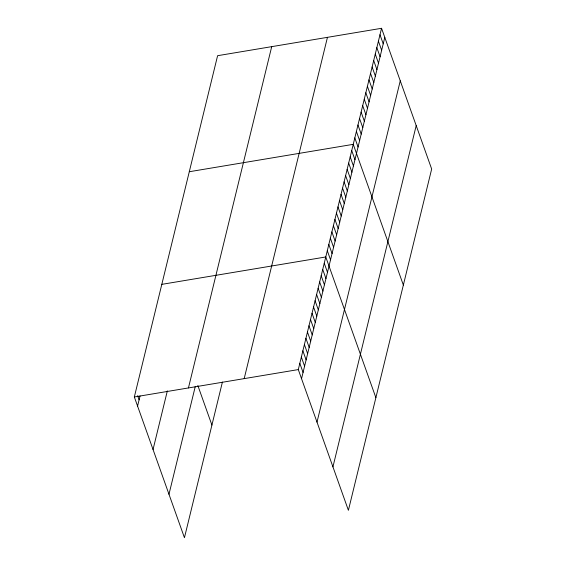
<?xml version="1.0" encoding="UTF-8"?>
<svg xmlns="http://www.w3.org/2000/svg" width="566" height="566" viewBox="0 0 566 566"><rect width="100%" height="100%" fill="white"/><g stroke="black" fill="none" stroke-linecap="round" stroke-linejoin="round"><path stroke-width="0.85" d="M222.417 382.057L184.445 537.7L134.333 396.978L217.599 55.694L381.555 28.3L431.667 169.022L348.401 510.306L298.296 369.584L381.555 28.3M137.573 406.084L140.057 395.917M153.039 449.517L167.352 390.858M188.443 387.943L271.708 46.653M168.979 494.267L195.312 386.337M244.187 378.626L327.452 37.342M301.536 378.689L384.795 37.398M317.002 422.123L400.261 80.832M332.935 466.872L416.201 125.581M189.292 171.731L353.248 144.337L403.353 285.059M161.812 284.358L325.768 256.964L375.881 397.679M134.333 396.978L298.296 369.584M379.984 34.745L383.224 43.844M378.413 41.191L381.654 50.296M376.836 47.643L380.076 56.742M375.265 54.088L378.505 63.187M373.694 60.534L376.935 69.632M372.117 66.979L375.364 76.077M370.546 73.424L373.786 82.53M368.975 79.87L372.216 88.975M367.405 86.322L370.645 95.421M365.827 92.767L369.067 101.866M364.256 99.213L367.497 108.311M362.686 105.658L365.926 114.756M361.108 112.103L364.348 121.209M359.537 118.549L362.778 127.654M357.967 125.001L361.207 134.1M356.396 131.446L359.636 140.545M354.818 137.892L358.059 146.99M351.719 150.591L354.96 159.697M350.191 156.853L353.432 165.951M348.67 163.107L351.911 172.206M347.142 169.361L350.382 178.467M345.614 175.623L348.854 184.721M344.086 181.877L347.326 190.983M342.564 188.138L345.805 197.237M341.036 194.393L344.277 203.491M339.508 200.647L342.748 209.753M337.98 206.908L341.22 216.007M336.459 213.163L339.699 222.261M334.93 219.417L338.171 228.523M333.402 225.678L336.643 234.777M331.874 231.933L335.114 241.038M330.353 238.194L333.593 247.292M328.825 244.448L332.065 253.547M327.297 250.703L330.537 259.808M324.247 263.218L327.488 272.317M322.719 269.473L325.959 278.578M321.191 275.734L324.431 284.832M319.663 281.988L322.903 291.087M318.134 288.25L321.382 297.348M316.613 294.504L319.854 303.602M315.085 300.758L318.325 309.864M313.557 307.02L316.797 316.118M312.029 313.274L315.269 322.372M310.508 319.528L313.748 328.634M308.979 325.79L312.22 334.888M307.451 332.044L310.692 341.142M305.923 338.298L309.163 347.404M304.402 344.56L307.642 353.658M302.874 350.814L306.114 359.919M301.345 357.075L304.586 366.174M299.817 363.33L303.058 372.428M197.838 385.517L211.917 425.073M137.63 395.691L139.102 399.822"/></g></svg>
